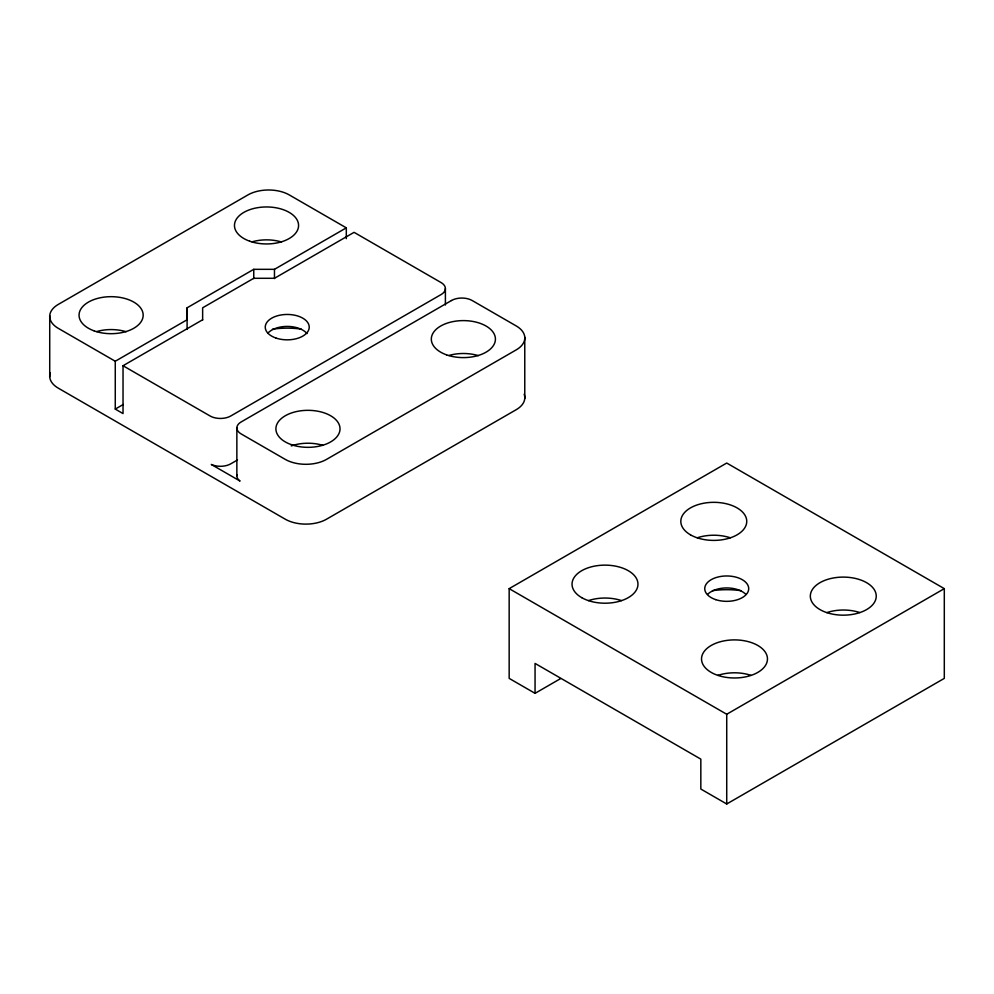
<?xml version="1.0" encoding="UTF-8"?>
<svg xmlns="http://www.w3.org/2000/svg" width="994" height="994" viewBox="0 0 994 994"><rect width="100%" height="100%" fill="white"/><g stroke="black" fill="none" stroke-linecap="round" stroke-linejoin="round"><path stroke-width="1.49" d="M49.725 315.682L49.725 376.888M187.096 329.412L187.096 307.805L253.756 269.324L274.468 269.324L346.31 227.85L346.31 238.659M236.858 427.929L236.858 475.791M253.756 278.581L253.756 269.324M274.468 278.581L274.468 269.324M524.77 398.432L524.77 337.214M346.31 227.85L289.316 194.948A29.298 16.923 0 0 0 247.879 194.948L58.286 304.412A29.298 16.923 0 0 0 58.286 328.343L115.267 361.244L187.096 319.77L187.096 307.805M115.267 361.244L115.267 409.093L123.032 413.579L123.032 365.73L202.639 319.77M115.267 409.093L123.244 404.483M237.479 459.961L230.782 463.825A14.649 8.461 0 0 1 211.287 464.459L240.051 481.059A14.649 8.461 0 0 1 236.945 474.834M535.058 693.327L509.164 678.38L509.164 588.647L726.726 463.042L944.3 588.647L944.3 678.38L726.726 803.984L700.832 789.037L700.832 759.13L535.058 663.42L535.058 693.327L560.579 678.604M509.164 588.647L726.726 714.264L944.3 588.647M123.032 365.73L210.069 415.977A14.649 8.461 0 0 0 230.782 415.977L441.1 294.547A14.649 8.461 0 0 0 441.1 282.582L354.075 232.335L274.468 278.295L253.756 278.295L202.639 307.805L202.639 320.155M726.726 714.264L726.726 803.984M445.399 288.558L445.399 305.009M272.455 329.2A60.435 34.889 0 0 1 301.207 329.089M267.958 333.027A21.98 12.686 0 0 1 287.775 326.417A21.98 12.686 0 0 1 307.022 333.562M524.173 394.258A29.298 16.923 0 0 1 516.221 409.69L326.616 519.154A29.298 16.923 0 0 1 285.179 519.154L58.286 388.157A29.298 16.923 0 0 1 50.321 372.725M252.091 241.84A32.056 18.501 0 0 1 281.538 242.002M291.304 445.921A32.056 18.501 0 0 1 322.975 445.374M96.679 331.561A32.056 18.501 0 0 1 126.126 331.723M448.94 355.479A32.056 18.501 0 0 1 478.387 355.653M826.797 612.615A32.964 19.035 0 0 0 876.248 596.127A32.964 19.035 0 0 0 826.797 579.651A32.964 19.035 0 0 0 826.797 612.615A32.964 19.035 0 0 1 859.773 612.54M697.291 537.779A32.964 19.035 0 0 1 730.267 537.779M588.51 600.587A32.964 19.035 0 0 1 621.474 600.587M718.016 675.348A32.964 19.035 0 0 1 750.979 675.348M707.691 594.275A21.98 12.686 0 0 1 745.761 594.275M712.487 590.672A60.361 34.852 0 0 1 740.977 590.672M451.462 300.523L241.144 421.953A14.649 8.461 0 0 0 241.144 433.918L285.179 459.34A29.298 16.923 0 0 0 326.616 459.34L516.221 349.876A29.298 16.923 0 0 0 516.221 325.945L472.187 300.523A14.649 8.461 0 0 0 451.462 300.523M275.81 337.985A21.98 12.686 0 0 0 309.221 327.448A21.98 12.686 0 0 0 276.717 316.005A21.98 12.686 0 0 0 275.81 337.985M249.68 241.194A32.056 18.501 0 0 0 298.56 226.011A32.056 18.501 0 0 0 251.333 209.162A32.056 18.501 0 0 0 249.68 241.194M94.281 330.927A32.056 18.501 0 0 0 143.161 315.732A32.056 18.501 0 0 0 95.933 298.883A32.056 18.501 0 0 0 94.281 330.927M291.13 444.579A32.056 18.501 0 0 0 340.01 429.383A32.056 18.501 0 0 0 292.783 412.535A32.056 18.501 0 0 0 291.13 444.579M446.53 354.846A32.056 18.501 0 0 0 495.41 339.662A32.056 18.501 0 0 0 448.182 322.814A32.056 18.501 0 0 0 446.53 354.846M581.689 597.63A32.964 19.035 0 0 0 636.843 589.094A32.964 19.035 0 0 0 596.462 565.785A32.964 19.035 0 0 0 581.689 597.63M718.016 675.423A32.964 19.035 0 0 0 767.467 658.935A32.964 19.035 0 0 0 718.016 642.447A32.964 19.035 0 0 0 718.016 675.423M690.47 534.822A32.964 19.035 0 0 0 745.624 526.286A32.964 19.035 0 0 0 705.243 502.976A32.964 19.035 0 0 0 690.47 534.822M715.742 599.643A21.98 12.686 0 0 0 748.706 588.647A21.98 12.686 0 0 0 715.742 577.663A21.98 12.686 0 0 0 715.742 599.643"/></g></svg>
